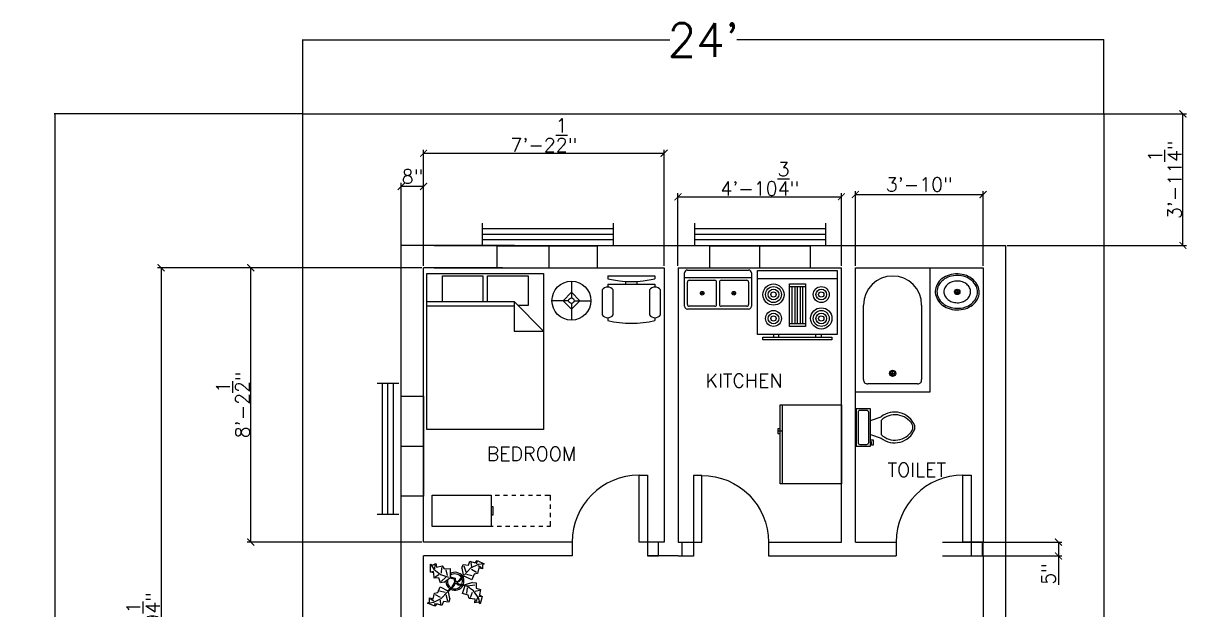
# Model space of a CAD drawing. Header units: inches. Extents: x 2392 to 5615, y 1950 to 5026.
# Drawn here: x 2552.3 to 2970.5, y 2254.9 to 2465.6 of the extents above; entities that cross this region are included whole.
import ezdxf

# ---------------------------------------------------------------- set-up
doc = ezdxf.new("R2010")
doc.units = ezdxf.units.IN
for name, color, linetype in [('blocks', 3, 'Continuous'), ('doors', 5, 'Continuous'), ('text', 1, 'Continuous'), ('windows', 2, 'Continuous')]:
    doc.layers.add(name, color=color, linetype=linetype)
doc.styles.get("Standard").update_dxf_attribs({"font": 'simplex.shx', "height": 5})
doc.dimstyles.new('Copy of ISO-25', dxfattribs={"dimtxt": 5, "dimasz": 2.5, "dimexe": 1.25, "dimexo": 0.625, "dimtad": 1, "dimlunit": 4, "dimtxsty": 'Standard', "dimblk": 'ARCHTICK', "dimcen": 2.5, "dimadec": 0, "dimazin": 0, "dimtfac": 1, "dimtmove": 0, "dimatfit": 3, "dimldrblk": 'ARCHTICK', "dimfxl": 1, "dimarcsym": 0})
doc.dimstyles.get("Standard").update_dxf_attribs({"dimtxt": 0.18, "dimasz": 0.18, "dimexe": 0.18, "dimexo": 0.0625, "dimgap": 0.09, "dimtad": 0, "dimtih": 1, "dimtoh": 1, "dimzin": 0, "dimdsep": 46, "dimlunit": 4, "dimtxsty": 'Standard', "dimblk": 'ARCHTICK', "dimcen": 0.09, "dimadec": 0, "dimazin": 0, "dimtfac": 1, "dimtofl": 0, "dimtmove": 0, "dimatfit": 3, "dimfxl": 1, "dimtolj": 1, "dimtzin": 0, "dimarcsym": 0})

# ---------------------------------------------------------------- blocks, each defined once
blk = doc.blocks.new('door')
at = {"layer": 'doors'}
for points in [[(-7, 5), (-7, 29), (-4, 29), (-4, 5)], [(-4, 5), (-4, 0), (0, 0), (0, 5)]]:
    blk.add_lwpolyline(points, close=True, dxfattribs=at)
blk.add_arc((-7, 5), 24, 90, 180, dxfattribs=at)
blk = doc.blocks.new('window')
at = {"layer": 'windows'}
blk.add_lwpolyline([(0, 8), (36, 8), (36, 0), (0, 0)], close=True, dxfattribs=at)
blk = doc.blocks.new('Bath Tub - 26 x 60 in.')
for p, q in [((8, -18), (10, -18)), ((9, -17), (9, -19))]:
    blk.add_line(p, q)
blk.add_lwpolyline([(0, -36), (0, 0), (60, 0), (60, -36)], close=True)
for points in [[(6, -4), (42, -4)], [(4, -30), (4, -6)], [(42, -32), (6, -32)]]:
    blk.add_lwpolyline(points)
for radius in [1.5, 1]:
    blk.add_circle((9, -18), radius)
for centre, radius, start, end in [((5.75, -5.75), 1.77, 81.8699, 188.1301), ((42, -18), 14, 270, 90), ((5.75, -30.25), 1.77, 171.8699, 278.1301)]:
    blk.add_arc(centre, radius, start, end)
blk = doc.blocks.new('Toilet - top')
for p, q in [((9.5, -6), (9.5, -2)), ((-10, -8.5), (-8, -8.5)), ((-10, -9.5), (-10, -8.5)), ((-7, -9.5), (-10, -9.5)), ((-8, -8.5), (-8, -8)), ((-7, -8), (-7, -9.5)), ((-4, -8), (-6, -14)), ((4, -8), (6, -14)), ((4, -14), (-4, -14))]:
    blk.add_line(p, q)
blk.add_lwpolyline([(10.5, -8), (10.5, 0), (-10.5, 0), (-10.5, -8)], close=True)
for points in [[(-9.5, -2), (-9.5, -6)], [(8.5, -1), (-8.5, -1)], [(-8.5, -7), (8.5, -7)]]:
    blk.add_lwpolyline(points)
for centre, radius, start, end in [((-8.62, -1.88), 0.884, 81.8699, 188.1301), ((-8.62, -6.12), 0.884, 171.8699, 278.1301), ((8.62, -1.88), 0.884, 351.8699, 98.1301), ((8.62, -6.12), 0.884, 261.8699, 8.1301), ((3.52, -21.58), 12.17, 141.46911, 247.97143), ((4.2, -21.82), 11.33, 136.36773, 238.94682), ((-3.52, -21.58), 12.17, 292.02843, 38.53071), ((-4.2, -21.82), 11.33, 301.05301, 43.63209), ((0, -27.88), 4, 245.73182, 294.26817), ((0, -29), 4, 254.86053, 285.13947)]:
    blk.add_arc(centre, radius, start, end)
blk = doc.blocks.new('Sink - Oval top')
for p, q in [((-1, 0), (1, 0)), ((0, 1), (0, -1))]:
    blk.add_line(p, q)
at = {"linetype": 'Continuous'}
for points in [[(-12.23, 0.39, 0.117634), (-11.46, -3.36, 0.104469), (-8.88, -6.8, 0.090016), (-5.08, -9.07, 0.08192), (-0.32, -10.02, 0.08192), (4.49, -9.38, 0.090016), (8.42, -7.36, 0.104469), (11.22, -4.09, 0.117634), (12.23, -0.39, 0.117634), (11.46, 3.36, 0.104469), (8.88, 6.8, 0.090016), (5.08, 9.07, 0.08192), (0.32, 10.02, 0.08192), (-4.49, 9.38, 0.090016), (-8.42, 7.36, 0.104469), (-11.22, 4.09, 0.117634)], [(-11.29, 0.16, 0.118622), (-10.52, -3.25, 0.104678), (-8.07, -6.36, 0.089562), (-4.54, -8.37, 0.081185), (-0.13, -9.15, 0.081185), (4.3, -8.49, 0.089562), (7.89, -6.58, 0.104678), (10.42, -3.55, 0.118622), (11.29, -0.16, 0.118622), (10.52, 3.25, 0.104678), (8.07, 6.36, 0.089562), (4.54, 8.37, 0.081185), (0.13, 9.15, 0.081185), (-4.3, 8.49, 0.089562), (-7.89, 6.58, 0.104678), (-10.42, 3.55, 0.118622)], [(-7.42, 0.08, 0.118283), (-6.91, -2.17, 0.104607), (-5.29, -4.21, 0.089718), (-2.97, -5.53, 0.081436), (-0.07, -6.04, 0.081436), (2.84, -5.59, 0.089718), (5.2, -4.33, 0.104607), (6.86, -2.32, 0.118283), (7.42, -0.08, 0.118283), (6.91, 2.17, 0.104607), (5.29, 4.21, 0.089718), (2.97, 5.53, 0.081436), (0.07, 6.04, 0.081436), (-2.84, 5.59, 0.089718), (-5.2, 4.33, 0.104607), (-6.86, 2.32, 0.118283)]]:
    blk.add_lwpolyline(points, format="xyb", close=True, dxfattribs=at)
for radius in [1.5, 1]:
    blk.add_circle((0, 0), radius)
blk = doc.blocks.new('Chair - Desk')
at = {"linetype": 'Continuous'}
for p, q in [((-8.5, 0), (-8.5, -1)), ((-8.5, 0), (8.5, 0)), ((8.5, 0), (8.5, -1)), ((-8.5, -3), (-8.5, -4)), ((-8.5, -3), (8.5, -3)), ((-2, -3), (-2, -1.9355)), ((2, -1.9576), (2, -3)), ((8.5, -3), (8.5, -4)), ((-10.5, -5), (-10.5, -14)), ((-6.5, -14), (-6.5, -5)), ((6.5, -5), (6.5, -14)), ((10.5, -14), (10.5, -5)), ((-8.5, -15), (-8.5, -16)), ((8.5, -15), (8.5, -16))]:
    blk.add_line(p, q, dxfattribs=at)
for centre, radius, start, end in [((-8.5, -6.5), 2.5, 36.8699, 143.1301), ((0, 34.625), 36.625, 256.5803, 283.4197), ((8.5, -6.5), 2.5, 36.8699, 143.1301), ((-8.5, -12.5), 2.5, 216.8699, 323.1301), ((0, 19.625), 36.625, 256.5803, 283.4197), ((8.5, -12.5), 2.5, 216.8699, 323.1301)]:
    blk.add_arc(centre, radius, start, end, dxfattribs=at)
blk = doc.blocks.new('Bed - Queen')
at = {"linetype": 'Continuous'}
for p, q in [((0, -80.00003), (0, 0)), ((0, 0), (59.99999, 0)), ((59.99999, 0), (59.99999, -80.00003)), ((7.99999, -1.2), (28.79998, -1.2)), ((7.99999, -14.4), (7.99999, -1.2)), ((28.79998, -1.2), (28.79998, -14.4)), ((31.19999, -1.2), (51.99999, -1.2)), ((31.19999, -14.4), (31.19999, -1.2)), ((51.99999, -1.2), (51.99999, -16.4)), ((0, -14.4), (44.8, -14.4)), ((44.8, -16.8), (0, -16.8)), ((59.99999, -29.6), (44.8, -14.4)), ((44.8, -14.4), (44.8, -29.6)), ((51.99999, -16.4), (46.79936, -16.4)), ((44.8, -29.6), (59.99999, -29.6)), ((59.99999, -80.00003), (0, -80.00003))]:
    blk.add_line(p, q, dxfattribs=at)
blk = doc.blocks.new('Lamp - Table')
at = {"linetype": 'Continuous'}
for p, q in [((0, 7), (0, 1)), ((-1, 0), (-7, 0)), ((0, 3), (-3, 0)), ((-3, 0), (0, -3)), ((3, 0), (0, 3)), ((0, -3), (3, 0)), ((1, 0), (7, 0)), ((0, -1), (0, -7))]:
    blk.add_line(p, q, dxfattribs=at)
for radius in [7, 1]:
    blk.add_circle((0, 0), radius, dxfattribs=at)
blk = doc.blocks.new('Sink-double - 36 in top')
for p, q in [((-18, -4), (18, -4)), ((-0.75, -18.5), (-0.75, -6.5)), ((0.75, -6.5), (0.75, -18.5))]:
    blk.add_line(p, q)
for points in [[(-16.5, 0), (16.5, 0)], [(-18, -19.5), (-18, -1.5)], [(-15.5, -5.5), (-1.75, -5.5)], [(1.75, -5.5), (15.5, -5.5)], [(18, -1.5), (18, -19.5)], [(-16.5, -18.5), (-16.5, -6.5)], [(16.5, -6.5), (16.5, -18.5)], [(16.5, -21), (-16.5, -21)], [(-1.75, -19.5), (-15.5, -19.5)], [(15.5, -19.5), (1.75, -19.5)]]:
    blk.add_lwpolyline(points)
for centre, radius in [((-8.5, -12.5), 1), ((-8.5, -12.5), 0.5), ((8.5, -12.5), 1), ((8.5, -12.5), 0.5)]:
    blk.add_circle(centre, radius)
for centre, radius, start, end in [((-16.5, -1.5), 1.5, 90, 180), ((16.5, -1.5), 1.5, 0, 90), ((-15.5, -6.5), 1, 90, 180), ((-1.75, -6.5), 1, 0, 90), ((1.75, -6.5), 1, 90, 180), ((15.5, -6.5), 1, 0, 90), ((-15.5, -18.5), 1, 180, 270), ((-1.75, -18.5), 1, 270, 0), ((1.75, -18.5), 1, 180, 270), ((15.5, -18.5), 1, 270, 0), ((-16.5, -19.5), 1.5, 180, 270), ((16.5, -19.5), 1.5, 270, 0)]:
    blk.add_arc(centre, radius, start, end)
blk = doc.blocks.new('Refrigerator-2 door - 36 in top')
for p, q in [((0, -26.999999), (36, -26.999999)), ((11, -27.999999), (11, -28.999999)), ((11, -28.999999), (13, -28.999999)), ((12, -26.999999), (12, -28.999999)), ((13, -28.999999), (13, -27.999999))]:
    blk.add_line(p, q)
blk.add_lwpolyline([(0, -27.999999), (0, 0), (36, 0), (36, -27.999999)], close=True)
blk = doc.blocks.new('Range-Oven - 30 in top')
for p, q in [((0, -3), (30, -3)), ((12, -6), (18, -6)), ((13, -20), (13, -6)), ((14, -6), (14, -20)), ((15, -20), (15, -6)), ((16, -6), (16, -20)), ((17, -20), (17, -6)), ((18, -20), (12, -20)), ((6, -24), (6, -25)), ((8, -25), (8, -24)), ((22, -25), (22, -24)), ((24, -24), (24, -25))]:
    blk.add_line(p, q)
for points in [[(0, -24), (0, 0), (30, 0), (30, -24)], [(12, -21), (12, -5), (18, -5), (18, -21)], [(2, -26), (2, -25), (28, -25), (28, -26)]]:
    blk.add_lwpolyline(points, close=True)
for centre, radius in [((6, -9), 4), ((6, -9), 3), ((6, -9), 2), ((6, -9), 1), ((24, -9), 3), ((24, -9), 2), ((24, -9), 1), ((6, -18), 3), ((6, -18), 2), ((6, -18), 1), ((24, -18), 4), ((24, -18), 3), ((24, -18), 2), ((24, -18), 1)]:
    blk.add_circle(centre, radius)
blk = doc.blocks.new('File Cabinet - Letter')
at = {"linetype": 'Continuous'}
for p, q in [((0, 0), (15, 0)), ((0, -28.5), (0, 0)), ((15, 0), (15, -28.5)), ((15, -28.5), (0, -28.5)), ((0, -29.5), (0, -28.5)), ((0, -33.5), (0, -31.5)), ((5.5, -28.5), (5.5, -29.5)), ((5.5, -29.5), (9.5, -29.5)), ((9.5, -29.5), (9.5, -28.5)), ((15, -30.5), (15, -32.5)), ((0, -37.5), (0, -35.5)), ((15, -34.5), (15, -36.5)), ((15, -38.5), (15, -40.5)), ((0, -41.5), (0, -39.5)), ((0, -45.5), (0, -43.5)), ((15, -42.5), (15, -44.5)), ((0, -49.5), (0, -47.5)), ((15, -46.5), (15, -48.5)), ((15, -50.5), (15, -52.5)), ((0, -53.5), (0, -51.5)), ((0, -57), (0, -55.5)), ((15, -54.5), (15, -57)), ((2.5, -57), (0, -57)), ((6.5, -57), (4.5, -57)), ((10.5, -57), (8.5, -57)), ((15, -57), (12.5, -57))]:
    blk.add_line(p, q, dxfattribs=at)
blk = doc.blocks.new('Plant - Rubber or Philodendron')
at = {"linetype": 'Continuous'}
for p, q in [((-16.2005, 11.4774), (-13.9899, 8.1064)), ((-16.2005, 11.4774), (-14.8639, 10.7964)), ((-16.0159, 6.3329), (-16.2005, 11.4774)), ((-14.8639, 10.7964), (-12.6195, 11.8975)), ((-13.9899, 8.1064), (-9.5434, 4.7185)), ((-13.3174, 8.325), (-13.0735, 11.0065)), ((-12.6195, 11.8975), (-12.1909, 9.4345)), ((-12.1909, 9.4345), (-8.3829, 10.3)), ((-8.8369, 9.409), (-9.0894, 5.6095)), ((-8.3829, 10.3), (-7.0549, 8.501)), ((-7.0549, 8.501), (-3.0284, 8.6941)), ((-4.8529, 4.012), (-5.7184, 7.82)), ((-3.0284, 8.6941), (-3.0709, 3.1041)), ((4.6914, 8.8812), (5.3859, 11.2828)), ((4.6914, 8.8812), (5.5014, 4.4831)), ((5.3859, 11.2828), (8.8871, 10.7908)), ((5.9878, 10.4842), (7.1971, 6.3869)), ((10.3916, 8.7942), (6.2847, 4.4028)), ((8.8871, 10.7908), (9.9809, 13.4933)), ((9.9809, 13.4933), (13.3837, 12.301)), ((15.3859, 11.3055), (10.3916, 8.7942)), ((10.5828, 12.6946), (10.8893, 9.7953)), ((14.2977, 6.1031), (10.9934, 7.9956)), ((13.3837, 12.301), (14.68, 13.9039)), ((14.5816, 13.2037), (14.3848, 11.8033)), ((14.68, 13.9039), (19.3848, 11.8146)), ((15.7909, 9.1065), (14.8995, 5.3044)), ((15.2875, 10.6053), (17.5907, 9.2105)), ((19.3848, 11.8146), (15.3859, 11.3055)), ((18.1925, 8.4119), (15.7909, 9.1065)), ((19.3848, 11.8146), (18.1868, 10.9119)), ((18.1868, 10.9119), (18.1925, 8.4119)), ((-14.0069, 5.8704), (-16.0159, 6.3329)), ((-15.3434, 6.5514), (-13.9984, 6.9884)), ((-13.5868, 2.2894), (-14.0069, 5.8704)), ((-10.6784, 2.491), (-13.5868, 2.2894)), ((-13.1329, 3.1804), (-10.6614, 4.727)), ((-9.5858, -0.8715), (-10.6784, 2.491)), ((-9.5434, 4.7185), (-4.1917, 2.9888)), ((-9.1318, 0.0195), (-5.9793, 2.9025)), ((-7.1228, -0.443), (-3.5248, 2.2131)), ((-3.5248, 2.2131), (-3.3011, 2.4355)), ((-3.3011, 2.4355), (-0.5306, 1.7947)), ((-3.0709, 3.1041), (0.0797, 2.3163)), ((-0.5306, 1.7947), (-0.2255, -0.5527)), ((-0.5306, 1.7947), (-0.5306, 1.7947)), ((0.0797, 2.3163), (0.4866, -0.031)), ((0.4866, -0.031), (2.1141, 0.2298)), ((2.1141, 0.2298), (5.4346, 3.9146)), ((6.1032, 3.6844), (2.8262, -0.031)), ((5.4346, 3.9146), (5.5014, 4.4831)), ((11.1089, 1.1958), (6.1032, 3.6844)), ((7.7005, 4.8881), (11.5025, 3.9967)), ((12.7005, 4.8994), (11.1089, 1.1958)), ((14.8995, 5.3044), (12.7005, 4.8994)), ((-14.4141, -11.4699), (-13.5228, -7.6679)), ((-13.5228, -7.6679), (-11.3237, -7.2629)), ((-11.3237, -7.2629), (-9.7321, -3.5593)), ((-6.3237, -7.2516), (-10.1257, -6.3602)), ((-9.7321, -3.5593), (-4.7264, -6.0479)), ((-7.1228, -0.443), (-9.5858, -0.8715)), ((-9.0148, -11.1577), (-4.9047, -6.8122)), ((-2.019, -3.6148), (-4.7264, -6.0479)), ((-4.1246, -6.8466), (-4.0579, -6.2781)), ((-3.3146, -11.2447), (-4.1246, -6.8466)), ((-4.0579, -6.2781), (-0.9375, -3.1608)), ((-2.019, -3.6148), (-0.2255, -0.5527)), ((-0.9375, -3.1608), (0.5883, -0.8135)), ((0.5883, -0.8135), (2.2447, -2.0916)), ((2.8262, -0.031), (1.3003, -0.5527)), ((1.3003, -0.5527), (2.4193, -1.4655)), ((2.2447, -2.0916), (6.7108, -2.6626)), ((2.4193, -1.4655), (6.895, -2.1175)), ((4.943, -7.9659), (6.7108, -2.6626)), ((11.6605, -0.5413), (6.895, -2.1175)), ((12.3677, -6.1981), (7.219, -2.6772)), ((8.125, -4.0768), (7.7715, -7.9659)), ((8.3544, -2.7453), (13.1973, -2.1704)), ((10.2463, -10.4408), (11.6605, -6.9053)), ((11.6605, -0.5413), (14.1354, -0.8948)), ((15.5496, -10.7943), (12.3677, -6.1981)), ((16.2567, -5.8446), (13.4283, -6.5517)), ((14.1354, -0.8948), (14.1354, -4.4304)), ((14.1354, -4.4304), (16.9638, -5.1375)), ((16.9638, -5.1375), (16.2567, -8.673)), ((-18.008, -14.1781), (-16.8101, -13.2754)), ((-18.008, -14.1781), (-14.0091, -13.669)), ((-13.3032, -16.2674), (-18.008, -14.1781)), ((-16.8157, -10.7754), (-14.4141, -11.4699)), ((-16.8101, -13.2754), (-16.8157, -10.7754)), ((-13.9107, -12.9688), (-16.2139, -11.574)), ((-14.0091, -13.669), (-9.0148, -11.1577)), ((-12.0069, -14.6645), (-13.3032, -16.2674)), ((-13.2048, -15.5672), (-13.008, -14.1668)), ((-12.921, -8.4665), (-9.6166, -10.359)), ((-8.6042, -15.8568), (-12.0069, -14.6645)), ((-9.206, -15.0581), (-9.5126, -12.1588)), ((-7.5103, -13.1543), (-8.6042, -15.8568)), ((-4.0092, -13.6463), (-7.5103, -13.1543)), ((-4.611, -12.8477), (-5.8203, -8.7504)), ((-3.3146, -11.2447), (-4.0092, -13.6463)), ((8.8321, -9.0266), (4.943, -7.9659)), ((9.5392, -11.1479), (8.8321, -9.0266)), ((13.4283, -11.5015), (9.5392, -11.1479)), ((13.0748, -13.9763), (13.4283, -11.5015)), ((15.5496, -13.6228), (13.0748, -13.9763)), ((14.8425, -10.7943), (13.7819, -13.2692)), ((16.6103, -14.6834), (15.5496, -10.7943)), ((16.6103, -14.6834), (15.5496, -13.6228)), ((17.3174, -9.7337), (15.9032, -9.7337)), ((16.2567, -8.673), (18.0245, -9.7337)), ((18.0245, -9.7337), (16.6103, -14.6834))]:
    blk.add_line(p, q, dxfattribs=at)
for centre, radius, start, end in [((0.0308, 0.1664), 6, 178.6147, 235.1169), ((0.0308, 0.1664), 5, 168.1647, 238.6725), ((0, 0), 6.1275, 34.37569, 120.1028), ((-0.0601, -0.2075), 5.2461, 33.82192, 124.9414), ((-0.2664, 0.1682), 5.2775, 338.4094, 20.03007), ((-0.098, 0.1364), 6.1288, 341.2017, 26.09184), ((-0.0234, 0.3825), 6.1492, 242.5812, 331.2714), ((-0.1102, 0.4886), 5.2883, 247.3711, 327.472)]:
    blk.add_arc(centre, radius, start, end, dxfattribs=at)
blk = doc.blocks.new('_ArchTick')
at = {"color": 0, "linetype": 'ByBlock', "const_width": 0.15}
blk.add_lwpolyline([(-0.5, -0.5), (0.5, 0.5)], dxfattribs=at)
blk = doc.blocks.new('*D22')
at = {"layer": 'Defpoints', "color": 0, "transparency": 16777216}
for p in [(2940.76, 2459.57), (2652.76, 2433.01), (2940.76, 2433.01)]:
    blk.add_point(p, dxfattribs=at)
at = {"layer": 'text', "color": 0, "lineweight": -2, "transparency": 16777216}
for p, q in [((2652.76, 2433.07), (2652.76, 2459.75)), ((2652.76, 2459.57), (2784.67, 2459.57)), ((2940.76, 2459.57), (2808.85, 2459.57)), ((2940.76, 2433.07), (2940.76, 2459.75))]:
    blk.add_line(p, q, dxfattribs=at)
at = {"layer": 'text', "color": 0, "lineweight": -2, "transparency": 16777216, "xscale": 0.18, "yscale": 0.18, "zscale": 0.18, "rotation": 180}
blk.add_blockref('_ArchTick', (2652.76, 2459.57), dxfattribs=at)
at = {"layer": 'text', "color": 0, "lineweight": -2, "transparency": 16777216, "xscale": 0.18, "yscale": 0.18, "zscale": 0.18}
blk.add_blockref('_ArchTick', (2940.76, 2459.57), dxfattribs=at)
at = {"layer": 'text', "color": 0, "transparency": 16777216, "insert": (2796.76, 2459.57), "char_height": 5, "attachment_point": 5}
blk.add_mtext("\\A1;{\\H2.4x;24'}", dxfattribs=at)
blk = doc.blocks.new('*D23')
at = {"layer": 'Defpoints', "color": 0, "transparency": 16777216}
for p in [(2563.61, 2433.01), (2652.76, 2433.01), (2652.76, 2073.01)]:
    blk.add_point(p, dxfattribs=at)
at = {"layer": 'text', "color": 0, "lineweight": -2, "transparency": 16777216}
for p, q in [((2652.7, 2433.01), (2563.43, 2433.01)), ((2563.61, 2433.01), (2563.61, 2248.12)), ((2563.61, 2073.01), (2563.61, 2233.65)), ((2652.7, 2073.01), (2563.43, 2073.01))]:
    blk.add_line(p, q, dxfattribs=at)
at = {"layer": 'text', "color": 0, "lineweight": -2, "transparency": 16777216, "xscale": 0.18, "yscale": 0.18, "zscale": 0.18}
for p, rotation in [((2563.61, 2433.01), 90), ((2563.61, 2073.01), 270)]:
    blk.add_blockref('_ArchTick', p, dxfattribs=dict(at, rotation=rotation))
at = {"layer": 'text', "color": 0, "transparency": 16777216, "insert": (2563.61, 2240.88), "char_height": 5, "attachment_point": 5}
blk.add_mtext("\\A1;{\\H2.4x;30'}", dxfattribs=at)
blk = doc.blocks.new('*D25')
at = {"layer": 'Defpoints', "color": 0, "transparency": 16777216}
for p in [(2905.32, 2433.01), (2969.14, 2433.01), (2905.32, 2385.76)]:
    blk.add_point(p, dxfattribs=at)
at = {"layer": 'text', "color": 0, "lineweight": -2, "transparency": 16777216}
for p, q in [((2905.95, 2433.01), (2970.39, 2433.01)), ((2969.14, 2385.76), (2969.14, 2433.01)), ((2905.95, 2385.76), (2970.39, 2385.76))]:
    blk.add_line(p, q, dxfattribs=at)
at = {"layer": 'text', "color": 0, "lineweight": -2, "transparency": 16777216, "xscale": 2.5, "yscale": 2.5, "zscale": 2.5}
for p, rotation in [((2969.14, 2433.01), 90), ((2969.14, 2385.76), 270)]:
    blk.add_blockref('_ArchTick', p, dxfattribs=dict(at, rotation=rotation))
at = {"layer": 'text', "color": 0, "transparency": 16777216, "insert": (2962.68, 2409.38), "char_height": 5, "attachment_point": 5, "rotation": 90}
blk.add_mtext('3\'-11{\\H1x;\\S1/4;}"', dxfattribs=at)
blk = doc.blocks.new('*D27')
at = {"layer": 'Defpoints', "color": 0, "transparency": 16777216}
for p in [(2634.06, 2377.76), (2696.19, 2377.76), (2696.19, 2279.21)]:
    blk.add_point(p, dxfattribs=at)
at = {"layer": 'text', "color": 0, "lineweight": -2, "transparency": 16777216}
for p, q in [((2695.57, 2377.76), (2632.81, 2377.76)), ((2634.06, 2279.21), (2634.06, 2377.76)), ((2695.57, 2279.21), (2632.81, 2279.21))]:
    blk.add_line(p, q, dxfattribs=at)
at = {"layer": 'text', "color": 0, "lineweight": -2, "transparency": 16777216, "xscale": 2.5, "yscale": 2.5, "zscale": 2.5}
for p, rotation in [((2634.06, 2377.76), 90), ((2634.06, 2279.21), 270)]:
    blk.add_blockref('_ArchTick', p, dxfattribs=dict(at, rotation=rotation))
at = {"layer": 'text', "color": 0, "transparency": 16777216, "insert": (2627.6, 2328.49), "char_height": 5, "attachment_point": 5, "rotation": 90}
blk.add_mtext('8\'-2{\\H1x;\\S1/2;}"', dxfattribs=at)
blk = doc.blocks.new('*D28')
at = {"layer": 'Defpoints', "color": 0, "transparency": 16777216}
for p in [(2846.4, 2403.24), (2787.65, 2377.76), (2846.4, 2377.76)]:
    blk.add_point(p, dxfattribs=at)
at = {"layer": 'text', "color": 0, "lineweight": -2, "transparency": 16777216}
for p, q in [((2787.65, 2378.39), (2787.65, 2404.49)), ((2787.65, 2403.24), (2846.4, 2403.24)), ((2846.4, 2378.39), (2846.4, 2404.49))]:
    blk.add_line(p, q, dxfattribs=at)
at = {"layer": 'text', "color": 0, "lineweight": -2, "transparency": 16777216, "xscale": 2.5, "yscale": 2.5, "zscale": 2.5, "rotation": 180}
blk.add_blockref('_ArchTick', (2787.65, 2403.24), dxfattribs=at)
at = {"layer": 'text', "color": 0, "lineweight": -2, "transparency": 16777216, "xscale": 2.5, "yscale": 2.5, "zscale": 2.5}
blk.add_blockref('_ArchTick', (2846.4, 2403.24), dxfattribs=at)
at = {"layer": 'text', "color": 0, "transparency": 16777216, "insert": (2817.03, 2409.7), "char_height": 5, "attachment_point": 5}
blk.add_mtext('4\'-10{\\H1x;\\S3/4;}"', dxfattribs=at)
blk = doc.blocks.new('*D29')
at = {"layer": 'Defpoints', "color": 0, "transparency": 16777216}
for p in [(2897.32, 2404.04), (2851.4, 2377.76), (2897.32, 2377.76)]:
    blk.add_point(p, dxfattribs=at)
at = {"layer": 'text', "color": 0, "lineweight": -2, "transparency": 16777216}
for p, q in [((2851.4, 2378.39), (2851.4, 2405.29)), ((2897.32, 2378.39), (2897.32, 2405.29)), ((2851.4, 2404.04), (2897.32, 2404.04))]:
    blk.add_line(p, q, dxfattribs=at)
at = {"layer": 'text', "color": 0, "lineweight": -2, "transparency": 16777216, "xscale": 2.5, "yscale": 2.5, "zscale": 2.5, "rotation": 180}
blk.add_blockref('_ArchTick', (2851.4, 2404.04), dxfattribs=at)
at = {"layer": 'text', "color": 0, "lineweight": -2, "transparency": 16777216, "xscale": 2.5, "yscale": 2.5, "zscale": 2.5}
blk.add_blockref('_ArchTick', (2897.32, 2404.04), dxfattribs=at)
at = {"layer": 'text', "color": 0, "transparency": 16777216, "insert": (2874.36, 2407.64), "char_height": 5, "attachment_point": 5}
blk.add_mtext('3\'-10"', dxfattribs=at)
blk = doc.blocks.new('*D31')
at = {"layer": 'Defpoints', "color": 0, "transparency": 16777216}
for p in [(2696.19, 2377.76), (2601.84, 2116.44), (2696.19, 2116.44)]:
    blk.add_point(p, dxfattribs=at)
at = {"layer": 'text', "color": 0, "lineweight": -2, "transparency": 16777216}
for p, q in [((2695.57, 2377.76), (2600.59, 2377.76)), ((2601.84, 2377.76), (2601.84, 2116.44)), ((2695.57, 2116.44), (2600.59, 2116.44))]:
    blk.add_line(p, q, dxfattribs=at)
at = {"layer": 'text', "color": 0, "lineweight": -2, "transparency": 16777216, "xscale": 2.5, "yscale": 2.5, "zscale": 2.5}
for p, rotation in [((2601.84, 2377.76), 90), ((2601.84, 2116.44), 270)]:
    blk.add_blockref('_ArchTick', p, dxfattribs=dict(at, rotation=rotation))
at = {"layer": 'text', "color": 0, "transparency": 16777216, "insert": (2595.38, 2247.1), "char_height": 5, "attachment_point": 5, "rotation": 90}
blk.add_mtext('21\'-9{\\H1x;\\S1/4;}"', dxfattribs=at)
blk = doc.blocks.new('*D32')
at = {"layer": 'Defpoints', "color": 0, "transparency": 16777216}
for p in [(2688.19, 2406.97), (2688.19, 2377.76), (2696.19, 2377.76)]:
    blk.add_point(p, dxfattribs=at)
at = {"layer": 'text', "color": 0, "lineweight": -2, "transparency": 16777216}
for p, q in [((2688.19, 2378.39), (2688.19, 2408.22)), ((2696.19, 2406.97), (2688.19, 2406.97)), ((2696.19, 2378.39), (2696.19, 2408.22))]:
    blk.add_line(p, q, dxfattribs=at)
at = {"layer": 'text', "color": 0, "lineweight": -2, "transparency": 16777216, "xscale": 2.5, "yscale": 2.5, "zscale": 2.5, "rotation": 180}
blk.add_blockref('_ArchTick', (2688.19, 2406.97), dxfattribs=at)
at = {"layer": 'text', "color": 0, "lineweight": -2, "transparency": 16777216, "xscale": 2.5, "yscale": 2.5, "zscale": 2.5}
blk.add_blockref('_ArchTick', (2696.19, 2406.97), dxfattribs=at)
at = {"layer": 'text', "color": 0, "transparency": 16777216, "insert": (2692.19, 2410.57), "char_height": 5, "attachment_point": 5}
blk.add_mtext('8"', dxfattribs=at)
blk = doc.blocks.new('*D33')
at = {"layer": 'Defpoints', "color": 0, "transparency": 16777216}
for p in [(2882.12, 2279.21), (2882.12, 2274.21), (2924.4, 2274.21)]:
    blk.add_point(p, dxfattribs=at)
at = {"layer": 'text', "color": 0, "lineweight": -2, "transparency": 16777216}
for p, q in [((2882.75, 2279.21), (2925.65, 2279.21)), ((2924.4, 2279.21), (2924.4, 2274.21)), ((2882.75, 2274.21), (2925.65, 2274.21)), ((2924.4, 2274.21), (2924.4, 2263.8))]:
    blk.add_line(p, q, dxfattribs=at)
at = {"layer": 'text', "color": 0, "lineweight": -2, "transparency": 16777216, "xscale": 2.5, "yscale": 2.5, "zscale": 2.5}
for p, rotation in [((2924.4, 2279.21), 90), ((2924.4, 2274.21), 270)]:
    blk.add_blockref('_ArchTick', p, dxfattribs=dict(at, rotation=rotation))
at = {"layer": 'text', "color": 0, "transparency": 16777216, "insert": (2920.8, 2267.76), "char_height": 5, "attachment_point": 5, "rotation": 90}
blk.add_mtext('5"', dxfattribs=at)
blk = doc.blocks.new('*D35')
at = {"layer": 'Defpoints', "color": 0, "transparency": 16777216}
for p in [(2782.65, 2418.9), (2696.19, 2377.76), (2782.65, 2377.76)]:
    blk.add_point(p, dxfattribs=at)
at = {"layer": 'text', "color": 0, "lineweight": -2, "transparency": 16777216}
for p, q in [((2696.19, 2378.39), (2696.19, 2420.15)), ((2696.19, 2418.9), (2782.65, 2418.9)), ((2782.65, 2378.39), (2782.65, 2420.15))]:
    blk.add_line(p, q, dxfattribs=at)
at = {"layer": 'text', "color": 0, "lineweight": -2, "transparency": 16777216, "xscale": 2.5, "yscale": 2.5, "zscale": 2.5, "rotation": 180}
blk.add_blockref('_ArchTick', (2696.19, 2418.9), dxfattribs=at)
at = {"layer": 'text', "color": 0, "lineweight": -2, "transparency": 16777216, "xscale": 2.5, "yscale": 2.5, "zscale": 2.5}
blk.add_blockref('_ArchTick', (2782.65, 2418.9), dxfattribs=at)
at = {"layer": 'text', "color": 0, "transparency": 16777216, "insert": (2739.42, 2425.35), "char_height": 5, "attachment_point": 5}
blk.add_mtext('7\'-2{\\H1x;\\S1/2;}"', dxfattribs=at)
blk = doc.blocks.new('Window - Wood Frame 36 in. Wide plan')
for p, q in [((0, 6), (0, 0)), ((0, 4.5), (36, 4.5)), ((36, 6), (36, 0)), ((0, 3), (36, 3)), ((0, 1.5), (36, 1.5))]:
    blk.add_line(p, q)

msp = doc.modelspace()

# ---------------------------------------------------------------- linework, layer by layer
for p, q in [((2728.823, 2385.763), (2688.191, 2385.763)), ((2864.341, 2385.763), (2905.325, 2385.763)), ((2724.534, 2377.763), (2696.191, 2377.763)), ((2782.654, 2377.763), (2782.654, 2279.214)), ((2787.654, 2377.763), (2787.654, 2279.214)), ((2846.399, 2279.214), (2846.399, 2377.763)), ((2851.399, 2279.214), (2851.399, 2377.763)), ((2859.645, 2377.763), (2897.325, 2377.763)), ((2749.644, 2279.214), (2696.191, 2279.214)), ((2749.644, 2279.214), (2749.644, 2274.214)), ((2782.654, 2279.214), (2773.644, 2279.214)), ((2787.654, 2279.214), (2796.21, 2279.214)), ((2820.21, 2279.214), (2820.21, 2274.214)), ((2820.21, 2279.214), (2846.399, 2279.214)), ((2851.399, 2279.214), (2866.058, 2279.214)), ((2866.058, 2279.214), (2866.058, 2274.214)), ((2890.058, 2279.214), (2897.325, 2279.214)), ((2897.325, 2274.214), (2897.325, 2279.214)), ((2749.644, 2274.214), (2696.191, 2274.214)), ((2787.654, 2274.214), (2776.644, 2274.214)), ((2787.654, 2274.214), (2793.21, 2274.214)), ((2820.21, 2274.214), (2866.058, 2274.214)), ((2893.058, 2274.214), (2897.325, 2274.214))]:
    msp.add_line(p, q)
msp.add_lwpolyline([(2652.758, 2433.007), (2940.758, 2433.007), (2940.758, 2073.007), (2652.758, 2073.007)], close=True)
for points in [[(2845.555, 2108.44), (2688.191, 2108.44), (2688.191, 2385.763)], [(2700.002, 2385.763), (2893.514, 2385.763)], [(2905.325, 2385.763), (2905.325, 2108.44), (2872.555, 2108.44)], [(2696.191, 2279.214), (2696.191, 2377.763)], [(2700.002, 2377.763), (2782.654, 2377.763)], [(2787.654, 2377.763), (2846.399, 2377.763)], [(2851.399, 2377.763), (2893.514, 2377.763)], [(2897.325, 2377.763), (2897.325, 2279.214)], [(2834.84, 2116.44), (2696.191, 2116.44), (2696.191, 2274.214)], [(2897.325, 2274.214), (2897.325, 2229.648)]]:
    msp.add_lwpolyline(points)
at = {"layer": 'windows'}
for p, q in [((2741.328, 2377.763), (2741.328, 2385.636)), ((2817.117, 2377.636), (2817.117, 2385.636)), ((2688.191, 2313.655), (2696.191, 2313.655))]:
    msp.add_line(p, q, dxfattribs=at)

# ---------------------------------------------------------------- block references
at = {"layer": 'blocks'}
for name, p, xscale, yscale, zscale in [('Bed - Queen', (2697.342, 2375.657), 0.6999997375001017, 0.6999997375001017, 0.6999997375001017), ('Sink-double - 36 in top', (2802.029, 2376.911), 0.6665375207089419, 0.6665375207089419, 0.6665375207089419), ('Range-Oven - 30 in top', (2816.245, 2376.714), 0.9545212924696199, 0.9545212924696199, 0.9545212924696199), ('Sink - Oval top', (2888.031, 2369.081), 0.645443306292452, 0.645443306292452, 0.645443306292452), ('Plant - Rubber or Philodendron', (2707.45, 2265.003), 0.5440757650598074, 0.5440757650598074, 0.5440757650598074)]:
    msp.add_blockref(name, p, dxfattribs=dict(at, xscale=xscale, yscale=yscale, zscale=zscale))
for name, p, xscale, yscale, zscale, rotation in [('Bath Tub - 26 x 60 in.', (2851.399, 2333.082), 0.7446783597175073, 0.7446783597175073, 0.7446783597175073, 90), ('Refrigerator-2 door - 36 in top', (2846.399, 2328.488), 0.7869581461912828, 0.7869581461912828, 0.7869581461912828, 270), ('Toilet - top', (2851.722, 2320.369), 0.6392437432252142, 0.6392437432252142, 0.6392437432252142, 90), ('File Cabinet - Letter', (2699.251, 2284.836), 0.7443229275647869, 0.7443229275647869, 0.7443229275647869, 90)]:
    msp.add_blockref(name, p, dxfattribs=dict(at, xscale=xscale, yscale=yscale, zscale=zscale, rotation=rotation))
for name, p in [('Lamp - Table', (2749.342, 2365.923)), ('Chair - Desk', (2770.874, 2374.802))]:
    msp.add_blockref(name, p, dxfattribs=at)
at = {"layer": 'doors'}
for p in [(2780.644, 2274.214), (2897.058, 2274.214)]:
    msp.add_blockref('door', p, dxfattribs=at)
at = {"layer": 'doors', "xscale": -1}
msp.add_blockref('door', (2789.21, 2274.155), dxfattribs=at)
at = {"layer": 'text'}
msp.add_blockref('window', (2722.633, 2377.636), dxfattribs=at)
at = {"layer": 'text', "rotation": 90}
msp.add_blockref('window', (2696.191, 2295.655), dxfattribs=at)
at = {"layer": 'windows', "xscale": 1.307560487176892, "yscale": 1.307560487176892, "zscale": 1.307560487176892}
for p in [(2717.22, 2385.937), (2793.581, 2385.937)]:
    msp.add_blockref('Window - Wood Frame 36 in. Wide plan', p, dxfattribs=at)
at = {"layer": 'windows'}
msp.add_blockref('window', (2799.117, 2377.636), dxfattribs=at)
at = {"layer": 'windows', "xscale": 1.307560487176892, "yscale": 1.307560487176892, "zscale": 1.307560487176892, "rotation": 90}
msp.add_blockref('Window - Wood Frame 36 in. Wide plan', (2687.301, 2289.176), dxfattribs=at)

# ---------------------------------------------------------------- texts
at = {"char_height": 5, "attachment_point": 1}
for s, width, heights, insert in [('KITCHEN', 23.59932, [0], (2797.564, 2339.687)), ('BEDROOM', 21.73619, [5], (2718.9, 2313.417)), ('TOILET', 27.07761, [0], (2862.98, 2307.626))]:
    msp.add_mtext_dynamic_manual_height_columns(s, width=width, gutter_width=25, heights=heights, dxfattribs=dict(at, insert=insert))

# ---------------------------------------------------------------- dimensions: what is measured, and where the dimension line sits
at = {"layer": 'text'}
dim = msp.add_linear_dim(base=(2940.758, 2459.571), p1=(2652.758, 2433.007), p2=(2940.758, 2433.007), text='{\\H2.4x;<>}', dimstyle='Standard', dxfattribs=at)
dim.commit()
dim.dimension.update_dxf_attribs({"geometry": '*D22', "text_midpoint": (2796.758, 2459.571)})
for base, p1, p2, picture, middle in [((2969.14, 2433.007), (2905.325, 2385.763), (2905.325, 2433.007), '*D25', (2962.682, 2409.385)), ((2601.842, 2116.44), (2696.191, 2377.763), (2696.191, 2116.44), '*D31', (2595.384, 2247.101)), ((2634.059, 2377.763), (2696.191, 2279.214), (2696.191, 2377.763), '*D27', (2627.6, 2328.488)), ((2924.401, 2274.214), (2882.125, 2279.214), (2882.125, 2274.214), '*D33', (2920.8, 2267.756))]:
    dim = msp.add_linear_dim(base=base, p1=p1, p2=p2, angle=90, dimstyle='Copy of ISO-25', dxfattribs=at)
    dim.commit()
    dim.dimension.update_dxf_attribs({"geometry": picture, "text_midpoint": middle})
dim = msp.add_linear_dim(base=(2563.615, 2433.007), p1=(2652.758, 2073.007), p2=(2652.758, 2433.007), angle=90, text='{\\H2.4x;<>}', dimstyle='Standard', dxfattribs=at)
dim.commit()
dim.dimension.update_dxf_attribs({"geometry": '*D23', "text_midpoint": (2563.615, 2240.883), "dimtype": 160})
for base, p1, p2, picture, middle in [((2782.654, 2418.895), (2696.191, 2377.763), (2782.654, 2377.763), '*D35', (2739.423, 2425.353)), ((2688.191, 2406.973), (2696.191, 2377.763), (2688.191, 2377.763), '*D32', (2692.191, 2410.574)), ((2846.3986, 2403.2414), (2787.6542, 2377.7626), (2846.3986, 2377.7626), '*D28', (2817.0264, 2409.6997)), ((2897.325, 2404.044), (2851.399, 2377.763), (2897.325, 2377.763), '*D29', (2874.362, 2407.645))]:
    dim = msp.add_linear_dim(base=base, p1=p1, p2=p2, dimstyle='Copy of ISO-25', dxfattribs=at)
    dim.commit()
    dim.dimension.update_dxf_attribs({"geometry": picture, "text_midpoint": middle})

doc.saveas('drawing.dxf')
